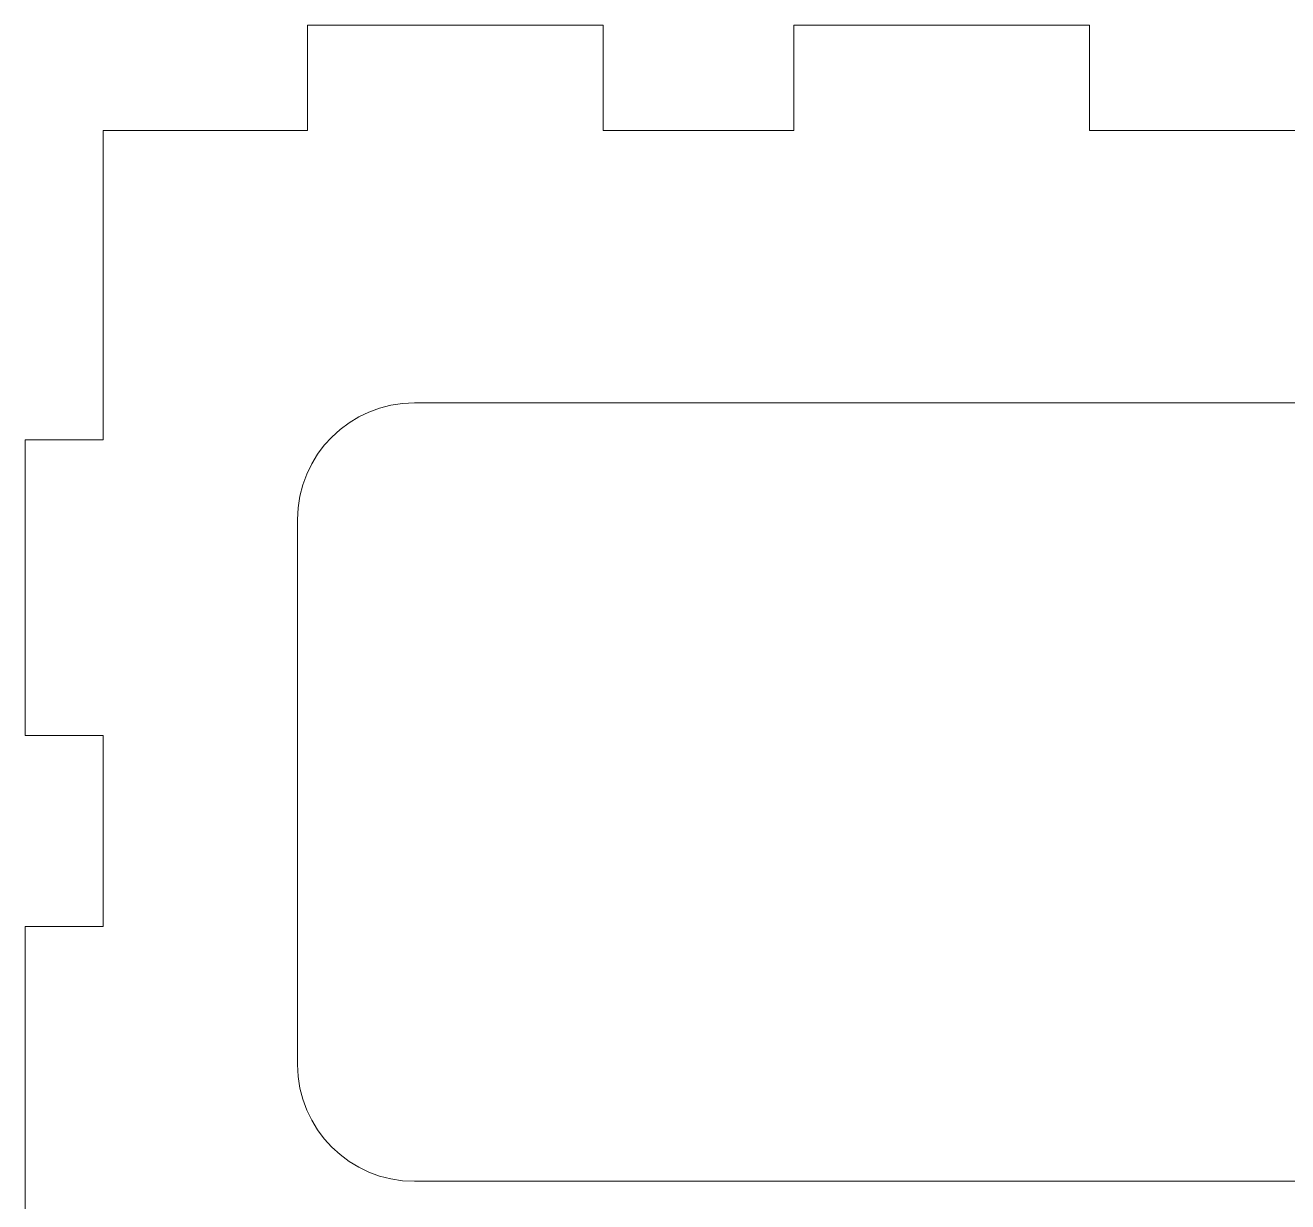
# Model space of a CAD drawing. Header units: inches. Extents: x -6.4 to 14.8, y -4.4 to 7.6.
# Drawn here: x 8.22 to 11.464, y -1.522 to 1.5 of the extents above; entities that cross this region are included whole.
import ezdxf

# ---------------------------------------------------------------- set-up
doc = ezdxf.new("R2010")
doc.units = ezdxf.units.IN
doc.header["$MEASUREMENT"] = 0

msp = doc.modelspace()

# ---------------------------------------------------------------- linework, layer by layer
at = {"color": 1, "linetype": 'Continuous', "lineweight": 5}
for p, q in [((9.7048, 1.5001), (8.9448, 1.5001)), ((8.9448, 1.5001), (8.9448, 1.2301)), ((9.7048, 1.2301), (9.7048, 1.5001)), ((10.9548, 1.5001), (10.1948, 1.5001)), ((10.1948, 1.5001), (10.1948, 1.2301)), ((10.9548, 1.2301), (10.9548, 1.5001)), ((8.9448, 1.2301), (8.4198, 1.2301)), ((8.4198, 1.2301), (8.4198, 0.4351)), ((10.1948, 1.2301), (9.7048, 1.2301)), ((12.0648, 1.2301), (10.9548, 1.2301)), ((13.7998, 0.5301), (9.2198, 0.5301)), ((8.4198, 0.4351), (8.2198, 0.4351)), ((8.2198, 0.4351), (8.2198, -0.3249)), ((8.9198, 0.2301), (8.9198, -1.1699)), ((8.2198, -0.3249), (8.4198, -0.3249)), ((8.4198, -0.3249), (8.4198, -0.8149)), ((8.4198, -0.8149), (8.2198, -0.8149)), ((8.2198, -0.8149), (8.2198, -1.5749)), ((9.2198, -1.4699), (13.7998, -1.4699))]:
    msp.add_line(p, q, dxfattribs=at)
for centre, start, end in [((9.2198, 0.2301), 90, 180), ((9.2198, -1.1699), 180, 270)]:
    msp.add_arc(centre, 0.3, start, end, dxfattribs=at)

doc.saveas('drawing.dxf')
